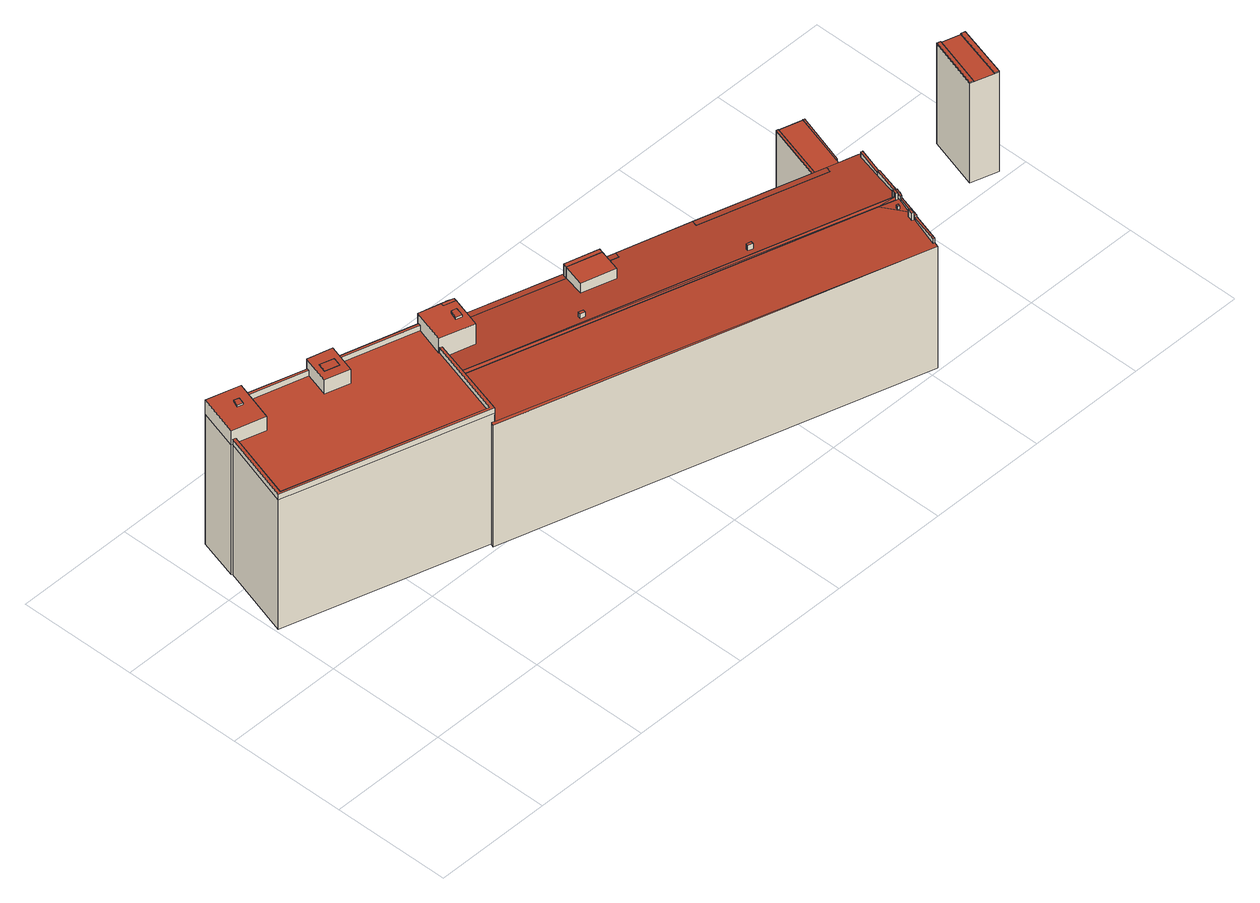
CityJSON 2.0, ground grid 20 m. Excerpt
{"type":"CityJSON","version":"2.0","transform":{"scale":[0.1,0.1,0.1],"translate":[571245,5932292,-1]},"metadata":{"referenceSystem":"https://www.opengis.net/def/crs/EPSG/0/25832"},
"CityObjects":{
"building1":{"type":"Building","attributes":{"Grundfläche 2D":"2239.040836","Grundhöhe NN":"-0.001"},"children":["building1-1","building1-2","building1-3","building1-4","building1-5","building1-6","building1-7","building1-8","building1-9","building1-10","building1-11","building1-12","building1-13","building1-14","building1-15","building1-16","building1-17","building1-18"],"geometry":[{"type":"MultiSurface","lod":"3","boundaries":[[[0,1,2,3,4,5,6,7]],[[8,9,10,11,12],[13,14,15,16]],[[17,18,19,20,21],[22,23,24,25]],[[26,27,28,29]],[[30,31,32]],[[30,32,33]],[[34,32,31]],[[35,36,37,34]],[[37,32,34]],[[38,32,37]],[[39,40,41,42,43,44],[45,46,47,48]],[[49,50,51,52,53,54,55,56,57,58,59,60,61,62,63,64]],[[65,66,67,68,69,70,71,72,73]],[[74,75,76,77,78,79,80,81,82,83]],[[81,80,84,85,86,87,88,89,90,82,81,90]],[[76,91,92,77]],[[81,90,81,80]],[[93,94,95,96,97,98,99,100,101,102,103,104,105,106,107,108,109,110,111,112,113,75,74,114,115,116,89,88,87,86]],[[117,118,119,120,121,122]],[[123,124,125,126]],[[62,3,2,63]],[[4,3,62,61]],[[61,60,5,4]],[[127,128,7,6]],[[128,129,0,7]],[[129,130,1,0]],[[56,131,132,55,54,12,11,10,133]],[[8,12,54,53]],[[9,8,53,52,134,135,51,136]],[[136,133,10,9]],[[137,138,19,18]],[[127,6,5,60,59,21,20,19,138]],[[57,139,17,21,59,58,140,141]],[[139,137,18,17]],[[109,108,29,28]],[[26,29,108,107]],[[27,26,107,110]],[[28,27,110,109]],[[31,30,116,115]],[[74,83,36,35,34,31,115,114]],[[83,82,37,36]],[[82,90,38,37]],[[40,39,111,142]],[[41,40,142,143]],[[143,144,42,41]],[[145,49,64,43,42,144,146,50,147]],[[1,130,113,112,44,43,64,63,2]],[[112,111,39,44]],[[77,92,148,149]],[[143,142,150,151]],[[144,143,151,152]],[[144,152,153,146]],[[92,91,154,148]],[[155,156,157,158,98,97,96,95,94,93,86,85,84,80,79,78,77,149,159]],[[160,71,70,69,161,162,101,100,99,98,158,163]],[[102,101,162,164]],[[103,102,164,165]],[[104,103,165,166]],[[105,104,166,167]],[[106,105,167,168]],[[142,111,110,107,106,168,150]],[[130,129,76,75,113]],[[120,51,50,146,153,169,121]],[[51,120,119,136]],[[170,133,136,119,118,171]],[[56,133,170,172]],[[57,56,172,173]],[[139,57,173,174]],[[137,139,174,175]],[[138,137,175,176]],[[127,138,176,177]],[[128,127,177,178]],[[76,129,128,178,154,91]],[[68,67,66,65,179,180]],[[69,68,180,161]],[[72,71,160,181]],[[73,72,181,182]],[[65,73,182,179]],[[122,121,169,183]],[[124,184,185,117,122,183,186,125]],[[118,117,185,171]],[[126,125,186,187]],[[123,126,187,188]],[[124,123,188,184]],[[171,185,184,188,187,186,183,169,153,152,151,150,168,167,166,165,164,162,161,180,179,182,181,160,163,158,157,156,155,159,149,148,154,178,177,176,175,174,173,172,170]]],"semantics":{"surfaces":[{"type":"RoofSurface"},{"type":"WallSurface"},{"type":"GroundSurface"}],"values":[0,0,0,0,0,0,0,0,0,0,0,0,0,0,0,0,0,0,0,0,1,1,1,1,1,1,1,1,1,1,1,1,1,1,1,1,1,1,1,1,1,1,1,1,1,1,1,1,1,1,1,1,1,1,1,1,1,1,1,1,1,1,1,1,1,1,1,1,1,1,1,1,1,1,1,1,1,1,1,1,1,1,1,1,2]}}]},
"building1-1":{"type":"BuildingInstallation","parents":["building1"],"geometry":[{"type":"MultiSurface","lod":"3","boundaries":[[[189,190,191,192]],[[192,191,23,22]],[[189,192,22,25]],[[190,189,25,24]],[[191,190,24,23]]],"semantics":{"surfaces":[{"type":"RoofSurface"},{"type":"WallSurface"}],"values":[0,1,1,1,1]}}]},
"building1-2":{"type":"BuildingInstallation","parents":["building1"],"geometry":[{"type":"MultiSurface","lod":"3","boundaries":[[[132,131,141,140]],[[56,57,141,131]],[[132,140,58,55]]],"semantics":{"surfaces":[{"type":"RoofSurface"},{"type":"WallSurface"}],"values":[0,1,1]}}]},
"building1-3":{"type":"BuildingInstallation","parents":["building1"],"geometry":[{"type":"MultiSurface","lod":"3","boundaries":[[[193,194,195,196]],[[67,68,193,196]],[[68,69,194,193]],[[69,70,195,194]],[[70,67,196,195]]],"semantics":{"surfaces":[{"type":"RoofSurface"},{"type":"WallSurface"}],"values":[0,1,1,1,1]}}]},
"building1-4":{"type":"BuildingInstallation","parents":["building1"],"geometry":[{"type":"MultiSurface","lod":"3","boundaries":[[[197,198,199,200]],[[200,199,65,66]],[[197,200,66,72]],[[198,197,72,73]],[[199,198,73,65]]],"semantics":{"surfaces":[{"type":"RoofSurface"},{"type":"WallSurface"}],"values":[0,1,1,1,1]}}]},
"building1-5":{"type":"BuildingInstallation","parents":["building1"],"geometry":[{"type":"MultiSurface","lod":"3","boundaries":[[[201,202,203,204,205,206,207,208,209,210,211]],[[85,86,93,94,95,212,204,203,202,201,211,210,213,84]],[[212,214,205,204]],[[206,205,214,215,216,87,217,218,219,220,209,208,207]],[[220,213,210,209]]],"semantics":{"surfaces":[{"type":"RoofSurface"},{"type":"WallSurface"}],"values":[0,1,1,1,1]}}]},
"building1-6":{"type":"BuildingInstallation","parents":["building1"],"geometry":[{"type":"MultiSurface","lod":"3","boundaries":[[[221,222,223,224]],[[224,223,48,47]],[[221,224,47,46]],[[222,221,46,45]],[[223,222,45,48]]],"semantics":{"surfaces":[{"type":"RoofSurface"},{"type":"WallSurface"}],"values":[0,1,1,1,1]}}]},
"building1-7":{"type":"BuildingInstallation","parents":["building1"],"geometry":[{"type":"MultiSurface","lod":"3","boundaries":[[[225,226,227,228]],[[228,227,229,230]],[[225,228,230,231]],[[226,225,231,232]],[[227,226,232,229]]],"semantics":{"surfaces":[{"type":"RoofSurface"},{"type":"WallSurface"}],"values":[0,1,1,1,1]}}]},
"building1-8":{"type":"BuildingInstallation","parents":["building1"],"geometry":[{"type":"MultiSurface","lod":"3","boundaries":[[[233,234,235,236]],[[237,238,236,235]],[[233,236,238,239]],[[234,233,239,240]],[[240,237,235,234]]],"semantics":{"surfaces":[{"type":"RoofSurface"},{"type":"WallSurface"}],"values":[0,1,1,1,1]}}]},
"building1-9":{"type":"BuildingInstallation","parents":["building1"],"geometry":[{"type":"MultiSurface","lod":"3","boundaries":[[[241,242,243,244]],[[244,243,245,246]],[[241,244,246,247]],[[242,241,247,248]],[[243,242,248,245]]],"semantics":{"surfaces":[{"type":"RoofSurface"},{"type":"WallSurface"}],"values":[0,1,1,1,1]}}]},
"building1-10":{"type":"BuildingInstallation","parents":["building1"],"geometry":[{"type":"MultiSurface","lod":"3","boundaries":[[[249,250,251,252]],[[252,251,253,254]],[[249,252,254,255]],[[250,249,255,256]],[[251,250,256,253]]],"semantics":{"surfaces":[{"type":"RoofSurface"},{"type":"WallSurface"}],"values":[0,1,1,1,1]}}]},
"building1-11":{"type":"BuildingInstallation","parents":["building1"],"geometry":[{"type":"MultiSurface","lod":"3","boundaries":[[[257,258,214,212]],[[96,259,257,212,95]],[[259,260,258,257]],[[215,214,258,260,261]]],"semantics":{"surfaces":[{"type":"RoofSurface"},{"type":"WallSurface"}],"values":[0,1,1,1]}}]},
"building1-12":{"type":"BuildingInstallation","parents":["building1"],"geometry":[{"type":"MultiSurface","lod":"3","boundaries":[[[262,263,213,220,264]],[[79,80,84,213,263,265]],[[264,220,219,81]],[[264,81,266,267,262]],[[267,265,263,262]]],"semantics":{"surfaces":[{"type":"RoofSurface"},{"type":"WallSurface"}],"values":[0,1,1,1,1]}}]},
"building1-13":{"type":"BuildingInstallation","parents":["building1"],"geometry":[{"type":"MultiSurface","lod":"3","boundaries":[[[265,267,268,269]],[[270,78,269,268]],[[265,269,78,79]],[[268,267,266,270]]],"semantics":{"surfaces":[{"type":"RoofSurface"},{"type":"WallSurface"}],"values":[0,1,1,1]}}]},
"building1-14":{"type":"BuildingInstallation","parents":["building1"],"geometry":[{"type":"MultiSurface","lod":"3","boundaries":[[[271,272,273,274,275,276,277,278,279]],[[33,32,276,275]],[[32,38,277,276]],[[116,30,33,275,274,273,280]],[[281,278,277,38,90]],[[282,88,283,272,271,279,278,281]],[[273,272,283,280]]],"semantics":{"surfaces":[{"type":"RoofSurface"},{"type":"WallSurface"}],"values":[0,1,1,1,1,1,1]}}]},
"building1-15":{"type":"BuildingInstallation","parents":["building1"],"geometry":[{"type":"MultiSurface","lod":"3","boundaries":[[[284,260,259,285,286]],[[285,259,96,97]],[[97,287,288,284,286,285]],[[260,284,288,261]]],"semantics":{"surfaces":[{"type":"RoofSurface"},{"type":"WallSurface"}],"values":[0,1,1,1]}}]},
"building1-16":{"type":"BuildingInstallation","parents":["building1"],"geometry":[{"type":"MultiSurface","lod":"3","boundaries":[[[147,135,134,145]],[[50,51,135,147]],[[52,49,145,134]]],"semantics":{"surfaces":[{"type":"RoofSurface"},{"type":"WallSurface"}],"values":[0,1,1]}}]},
"building1-17":{"type":"BuildingInstallation","parents":["building1"],"geometry":[{"type":"MultiSurface","lod":"3","boundaries":[[[289,290,291,292]],[[292,291,16,15]],[[289,292,15,14]],[[290,289,14,13]],[[291,290,13,16]]],"semantics":{"surfaces":[{"type":"RoofSurface"},{"type":"WallSurface"}],"values":[0,1,1,1,1]}}]},
"building1-18":{"type":"BuildingInstallation","parents":["building1"],"geometry":[{"type":"MultiSurface","lod":"3","boundaries":[[[293,294,295,296]],[[297,298,294,293]],[[298,299,295,294]],[[299,300,296,295]],[[300,297,293,296]],[[298,297,300,299]]],"semantics":{"surfaces":[{"type":"RoofSurface"},{"type":"WallSurface"},{"type":"OuterCeilingSurface"}],"values":[0,1,1,1,1,2]}}]},
"building2":{"type":"Building","attributes":{"Grundfläche 2D":"28.810645","Grundhöhe NN":"3.876"},"children":["building2-1"],"geometry":[{"type":"Solid","lod":"3","boundaries":[[[[26,301,302,27]],[[303,304,305,41,40,39]],[[306,111,110,307,308,107,106,105,309,310,311]],[[307,110,27,302]],[[26,27,110,107]],[[107,308,301,26]],[[302,301,308,307]],[[303,306,311,310,143,41,305,304]],[[143,142,40,41]],[[111,39,40,142]],[[111,306,303,39]],[[106,107,110,111,142,312,313]],[[310,309,314,315]],[[143,310,315,316]],[[142,143,316,312]],[[105,106,313,317]],[[105,317,314,309]],[[314,317,313,312,316,315]]]],"semantics":{"surfaces":[{"type":"RoofSurface"},{"type":"WallSurface"},{"type":"GroundSurface"}],"values":[[0,0,0,1,1,1,1,1,1,1,1,1,1,1,1,1,1,2]]}}]},
"building2-1":{"type":"BuildingInstallation","parents":["building2"],"geometry":[{"type":"MultiSurface","lod":"3","boundaries":[[[318,319,320,321]],[[318,322,323,319]],[[320,319,323,324]],[[321,320,324,325]],[[318,321,325,322]],[[322,325,324,323]]],"semantics":{"surfaces":[{"type":"RoofSurface"},{"type":"WallSurface"},{"type":"OuterCeilingSurface"}],"values":[0,1,1,1,1,2]}}]},
"building3":{"type":"Building","attributes":{"Grundfläche 2D":"22.800364","Grundhöhe NN":"3.832"},"children":["building3-1"],"geometry":[{"type":"Solid","lod":"3","boundaries":[[[[101,104,103,102]],[[102,103,326,327]],[[103,104,328,326]],[[327,329,101,102]],[[101,329,328,104]],[[327,326,328,329]]]],"semantics":{"surfaces":[{"type":"RoofSurface"},{"type":"WallSurface"},{"type":"GroundSurface"}],"values":[[0,1,1,1,1,2]]}}]},
"building3-1":{"type":"BuildingInstallation","parents":["building3"],"geometry":[{"type":"MultiSurface","lod":"3","boundaries":[[[330,331,332,333]],[[333,332,334,335]],[[331,330,336,337]],[[332,331,337,334]],[[330,333,335,336]],[[337,336,335,334]]],"semantics":{"surfaces":[{"type":"RoofSurface"},{"type":"WallSurface"},{"type":"OuterCeilingSurface"}],"values":[0,1,1,1,1,2]}}]},
"building4":{"type":"Building","attributes":{"Grundfläche 2D":"42.746992","Grundhöhe NN":"3.566"},"children":["building4-1","building4-2"],"geometry":[{"type":"Solid","lod":"3","boundaries":[[[[338,339,340,341,342,343,344]],[[344,343,345,346]],[[347,340,339,338,344,346,348]],[[341,340,347,349]],[[343,342,341,349,345]],[[349,347,348,346,345]]]],"semantics":{"surfaces":[{"type":"RoofSurface"},{"type":"WallSurface"},{"type":"GroundSurface"}],"values":[[0,1,1,1,1,2]]}}]},
"building4-1":{"type":"BuildingInstallation","parents":["building4"],"geometry":[{"type":"MultiSurface","lod":"3","boundaries":[[[350,351,352,353]],[[353,352,339,340]],[[350,353,340,341]],[[351,350,341,354]],[[352,351,354,339]]],"semantics":{"surfaces":[{"type":"RoofSurface"},{"type":"WallSurface"}],"values":[0,1,1,1,1]}}]},
"building4-2":{"type":"BuildingInstallation","parents":["building4"],"geometry":[{"type":"MultiSurface","lod":"3","boundaries":[[[355,356,357,358]],[[344,338,355,358]],[[356,355,338,342]],[[342,343,357,356]],[[343,344,358,357]]],"semantics":{"surfaces":[{"type":"RoofSurface"},{"type":"WallSurface"}],"values":[0,1,1,1,1]}}]}
},
"vertices":[
[338,211,270],[377,348,270],[373,350,270],[334,217,270],[11,312,270],[47,431,270],[42,432,270],[5,310,270],[244,397,287],[258,445,287],[217,456,287],[216,454,287],[203,409,287],[243,428,287],[239,414,287],[216,421,287],[220,435,287],[116,486,287],[60,502,287],[40,433,287],[42,432,287],[95,417,287],[85,471,287],[93,468,287],[90,457,287],[81,460,287],[670,319,267],[614,335,267],[604,298,267],[660,282,267],[1039,112,253],[369,309,253],[1038,108,256],[1038,109,255],[368,306,256],[368,305,255],[367,302,253],[1011,113,253],[1037,105,253],[444,385,288],[424,391,288],[425,396,288],[389,406,288],[372,350,288],[429,333,288],[421,373,288],[430,371,288],[426,356,288],[416,359,288],[387,400,260],[388,404,260],[257,442,260],[256,438,260],[244,397,260],[203,409,260],[215,450,260],[216,454,260],[115,484,260],[114,479,260],[95,417,260],[47,431,260],[11,312,260],[334,217,260],[373,350,260],[372,350,260],[1112,350,194],[1109,351,194],[1071,362,194],[1068,363,194],[1027,225,194],[1031,224,194],[1069,213,194],[1083,262,194],[1085,262,194],[368,305,252],[365,306,252],[338,211,244],[1016,5,244],[1018,13,245],[1032,60,248],[1032,61,249],[1034,77,250],[1011,113,252],[367,302,252],[1043,99,251],[1045,103,252],[1046,106,252],[1043,107,252],[1041,108,252],[1038,109,252],[1037,105,252],[333,213,244],[331,207,244],[1046,107,252],[1047,110,252],[1048,113,252],[1061,158,248],[1075,204,245],[1077,211,244],[1074,212,244],[1031,224,244],[1025,226,244],[1022,216,245],[815,277,245],[818,287,244],[699,321,244],[696,311,245],[670,319,245],[660,282,248],[604,298,248],[614,335,245],[444,385,245],[429,333,249],[377,348,249],[368,306,252],[369,309,252],[1039,112,252],[262,473,213],[254,446,213],[258,445,213],[257,442,213],[301,429,213],[310,458,213],[272,482,98],[269,471,98],[302,460,98],[306,472,98],[42,432,260],[5,310,260],[338,211,260],[377,348,260],[216,454,270],[215,450,270],[217,456,260],[256,438,270],[257,442,270],[258,445,260],[60,502,260],[40,433,260],[116,486,260],[114,479,270],[115,484,270],[424,391,245],[425,396,245],[389,406,245],[387,400,270],[388,404,245],[388,404,270],[331,207,10],[1016,5,10],[424,391,10],[425,396,10],[389,406,10],[388,404,10],[333,213,10],[1046,106,10],[1046,107,10],[1047,110,10],[1077,211,10],[1045,103,10],[1069,213,10],[1027,225,10],[1025,226,10],[1074,212,10],[1022,216,10],[815,277,10],[818,287,10],[699,321,10],[696,311,10],[301,429,10],[217,456,10],[254,446,10],[216,454,10],[115,484,10],[116,486,10],[60,502,10],[40,433,10],[42,432,10],[5,310,10],[1112,350,10],[1068,363,10],[1083,262,10],[1085,262,10],[310,458,10],[269,471,10],[262,473,10],[302,460,10],[306,472,10],[272,482,10],
[81,460,290],[90,457,290],[93,468,290],[85,471,290],
[1068,363,195],[1027,225,195],[1031,224,195],[1071,362,195],
[1083,262,195],[1085,262,195],[1112,350,195],[1109,351,195],
[1046,106,261],[1046,107,261],[1047,110,261],[1048,113,261],[1045,114,261],[1044,111,261],[1042,103,261],[1041,102,261],[1041,99,261],[1043,99,261],[1045,103,261],[1048,113,258],[1043,99,257],[1045,114,258],[1045,114,252],[1044,111,252],[1042,103,252],[1041,102,252],[1041,99,251],[1041,99,257],
[430,371,292],[421,373,292],[416,359,292],[426,356,292],
[1030,94,257],[1027,95,257],[1026,91,257],[1029,90,257],[1026,91,250],[1029,90,250],[1030,94,251],[1027,95,251],
[1030,71,263],[1027,72,263],[1025,63,263],[1028,62,263],[1025,63,249],[1028,62,249],[1030,71,249],[1027,72,249],
[824,190,261],[823,186,261],[831,183,261],[832,188,261],[831,183,251],[832,188,251],[824,190,251],[823,186,251],
[565,266,260],[564,261,260],[572,259,260],[573,264,260],[572,259,251],[573,264,251],[565,266,251],[564,261,251],
[1061,158,258],[1058,159,258],[1061,158,255],[1058,159,255],[1058,159,248],
[1029,61,257],[1032,60,257],[1034,77,257],[1032,60,254],[1029,61,248],[1029,61,254],
[1015,13,254],[1018,13,254],[1015,13,245],
[1041,108,265],[1043,113,265],[1039,114,265],[1039,112,265],[1038,109,265],[1038,108,265],[1037,105,265],[1040,104,265],[1041,107,265],[1039,114,252],[1040,104,252],[1041,107,252],[1043,113,252],
[1072,205,255],[1075,204,255],[1074,204,255],[1074,204,245],[1072,205,245],
[239,414,288],[243,428,288],[220,435,288],[216,421,288],
[717,318,100],[716,316,100],[800,292,100],[801,294,100],[717,318,98],[716,316,98],[800,292,98],[801,294,98],
[672,326,267],[616,342,267],[445,390,288],[434,394,288],[433,394,288],[445,390,245],[616,342,244],[672,326,244],[435,399,244],[433,394,245],[434,394,245],[424,391,49],[696,311,49],[435,399,49],[433,394,49],[425,396,49],[699,321,49],
[441,397,99],[669,330,99],[673,345,99],[445,412,99],[441,397,97],[669,330,97],[673,345,97],[445,412,97],
[815,277,48],[1022,216,48],[818,287,48],[1025,226,48],
[1032,241,98],[854,292,98],[849,277,98],[1027,225,98],[849,277,96],[1027,225,96],[1032,241,96],[854,292,96],
[1352,279,237],[1321,288,237],[1315,290,237],[1289,202,237],[1327,190,237],[1334,188,237],[1359,277,237],[1334,188,46],[1359,277,46],[1315,290,46],[1321,288,46],[1289,202,46],
[1289,202,239],[1295,200,239],[1321,288,239],[1315,290,239],[1295,200,237],
[1352,279,239],[1327,190,239],[1334,188,239],[1359,277,239]
]}
